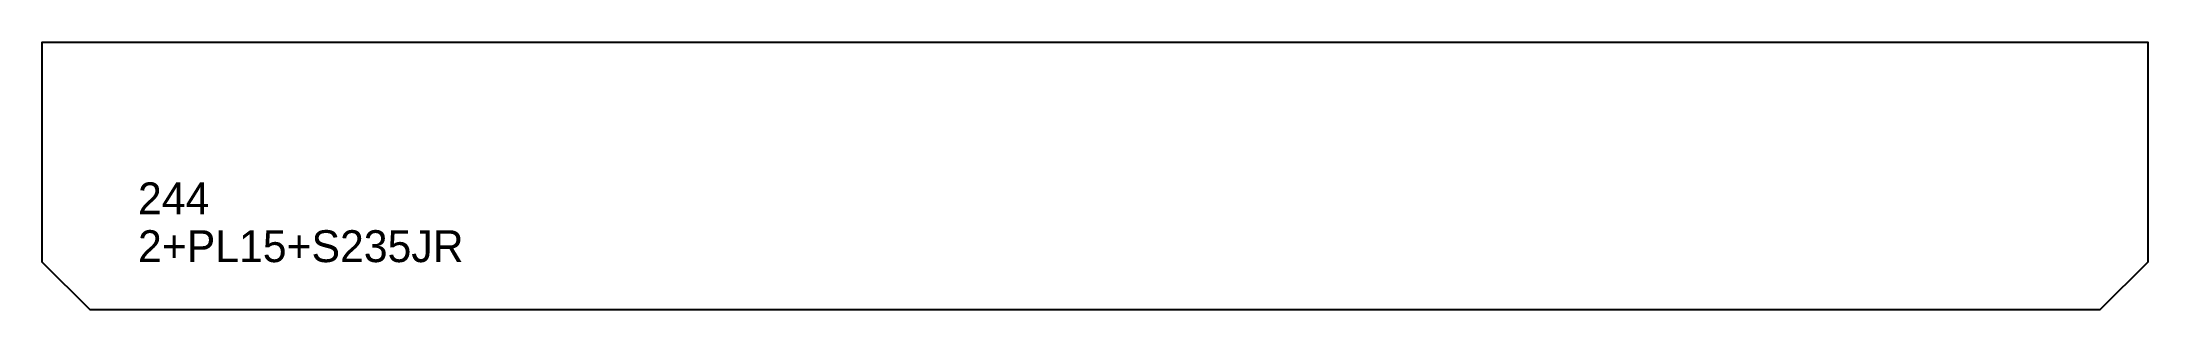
# Model space of a CAD drawing. Extents: x 0 to 659, y 0 to 84.
import ezdxf

# ---------------------------------------------------------------- set-up
doc = ezdxf.new("R2010")
doc.units = 0
for name, color, linetype in [('CUT', 7, 'CONTINUOUS'), ('SCRIBE', 3, 'CONTINUOUS'), ('TEXT', 7, 'CONTINUOUS')]:
    doc.layers.add(name, color=color, linetype=linetype)

msp = doc.modelspace()

# ---------------------------------------------------------------- linework, layer by layer
at = {"layer": 'CUT', "color": 7, "linetype": 'CONTINUOUS'}
msp.add_lwpolyline([(0, 15), (0, 84), (658.79, 84), (658.79, 15), (643.79, 0), (15, 0)], close=True, dxfattribs=at)

# ---------------------------------------------------------------- texts
at = {"layer": 'SCRIBE', "color": 3}
msp.add_text('244', height=10, dxfattribs=at).set_placement((30, 30))
at = {"layer": 'TEXT', "color": 7}
msp.add_text('2+PL15+S235JR', height=10, dxfattribs=at).set_placement((30, 15))

doc.saveas('drawing.dxf')
